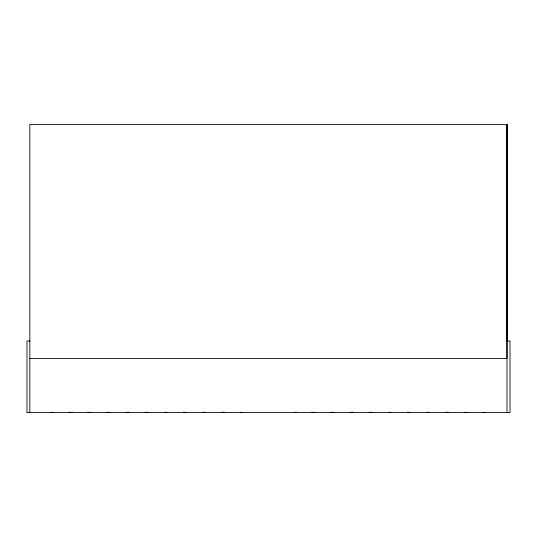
<?xml version="1.0" encoding="UTF-8"?>
<svg xmlns="http://www.w3.org/2000/svg" width="537" height="537" viewBox="0 0 537 537"><rect width="100%" height="100%" fill="white"/><g stroke="black" fill="none" stroke-linecap="round" stroke-linejoin="round"><path stroke-width="0.81" d="M51.767 412.577L51.961 412.127M68.917 412.577L69.112 412.127M70.857 412.577L71.052 412.127M88.008 412.577L88.202 412.127M89.948 412.577L90.142 412.127M107.098 412.577L107.293 412.127M109.038 412.577L109.233 412.127M126.188 412.577L126.383 412.127M128.128 412.577L128.323 412.127M145.279 412.577L145.473 412.127M147.219 412.577L147.413 412.127M164.369 412.577L164.564 412.127M166.309 412.577L166.504 412.127M183.459 412.577L183.654 412.127M185.399 412.577L185.594 412.127M202.55 412.577L202.744 412.127M204.49 412.577L204.684 412.127M221.64 412.577L221.835 412.127M223.58 412.577L223.775 412.127M240.73 412.577L240.925 412.127M294.873 412.577L295.068 412.127M312.031 412.577L312.225 412.127M313.964 412.577L314.158 412.127M331.121 412.577L331.316 412.127M333.054 412.577L333.249 412.127M350.211 412.577L350.406 412.127M352.144 412.577L352.339 412.127M369.302 412.577L369.496 412.127M371.235 412.577L371.429 412.127M388.392 412.577L388.587 412.127M390.325 412.577L390.52 412.127M407.482 412.577L407.677 412.127M409.416 412.577L409.61 412.127M426.573 412.577L426.767 412.127M428.506 412.577L428.701 412.127M445.663 412.577L445.858 412.127M447.596 412.577L447.791 412.127M464.753 412.577L464.948 412.127M466.687 412.577L466.881 412.127M483.844 412.577L484.038 412.127M30.106 340.975L26.991 340.975L26.991 412.577L510.009 412.577L510.009 340.975L506.894 340.975M29.83 358.548L506.988 358.548L506.988 124.423L29.83 124.443L29.83 412.577M30.643 412.376L28.998 412.577M51.767 412.349L52.935 412.577M68.917 412.349L70.085 412.577M70.857 412.349L72.025 412.577M88.008 412.349L89.176 412.577M89.948 412.349L91.115 412.577M107.098 412.349L108.266 412.577M109.038 412.349L110.206 412.577M126.188 412.349L127.363 412.577M128.128 412.349L129.296 412.577M145.279 412.349L146.453 412.577M147.219 412.349L148.387 412.577M164.369 412.349L165.544 412.577M166.309 412.349L167.477 412.577M183.459 412.349L184.634 412.577M185.399 412.349L186.567 412.577M202.55 412.349L203.724 412.577M204.49 412.349L205.658 412.577M221.64 412.349L222.815 412.577M223.58 412.349L224.748 412.577M240.73 412.349L241.905 412.577M294.873 412.349L296.041 412.577M312.031 412.349L313.199 412.577M313.964 412.349L315.132 412.577M331.121 412.349L332.289 412.577M333.054 412.349L334.222 412.577M350.211 412.349L351.379 412.577M352.144 412.349L353.312 412.577M369.302 412.349L370.47 412.577M371.235 412.349L372.403 412.577M388.392 412.349L389.56 412.577M390.325 412.349L391.493 412.577M407.482 412.349L408.65 412.577M409.416 412.349L410.583 412.577M426.573 412.349L427.741 412.577M428.506 412.349L429.674 412.577M445.663 412.349L446.831 412.577M447.596 412.349L448.764 412.577M464.753 412.349L465.921 412.577M466.687 412.349L467.855 412.577M483.844 412.349L485.012 412.577M506.357 412.376L508.002 412.577M506.988 412.577L506.988 124.423L506.982 341.337"/></g></svg>
